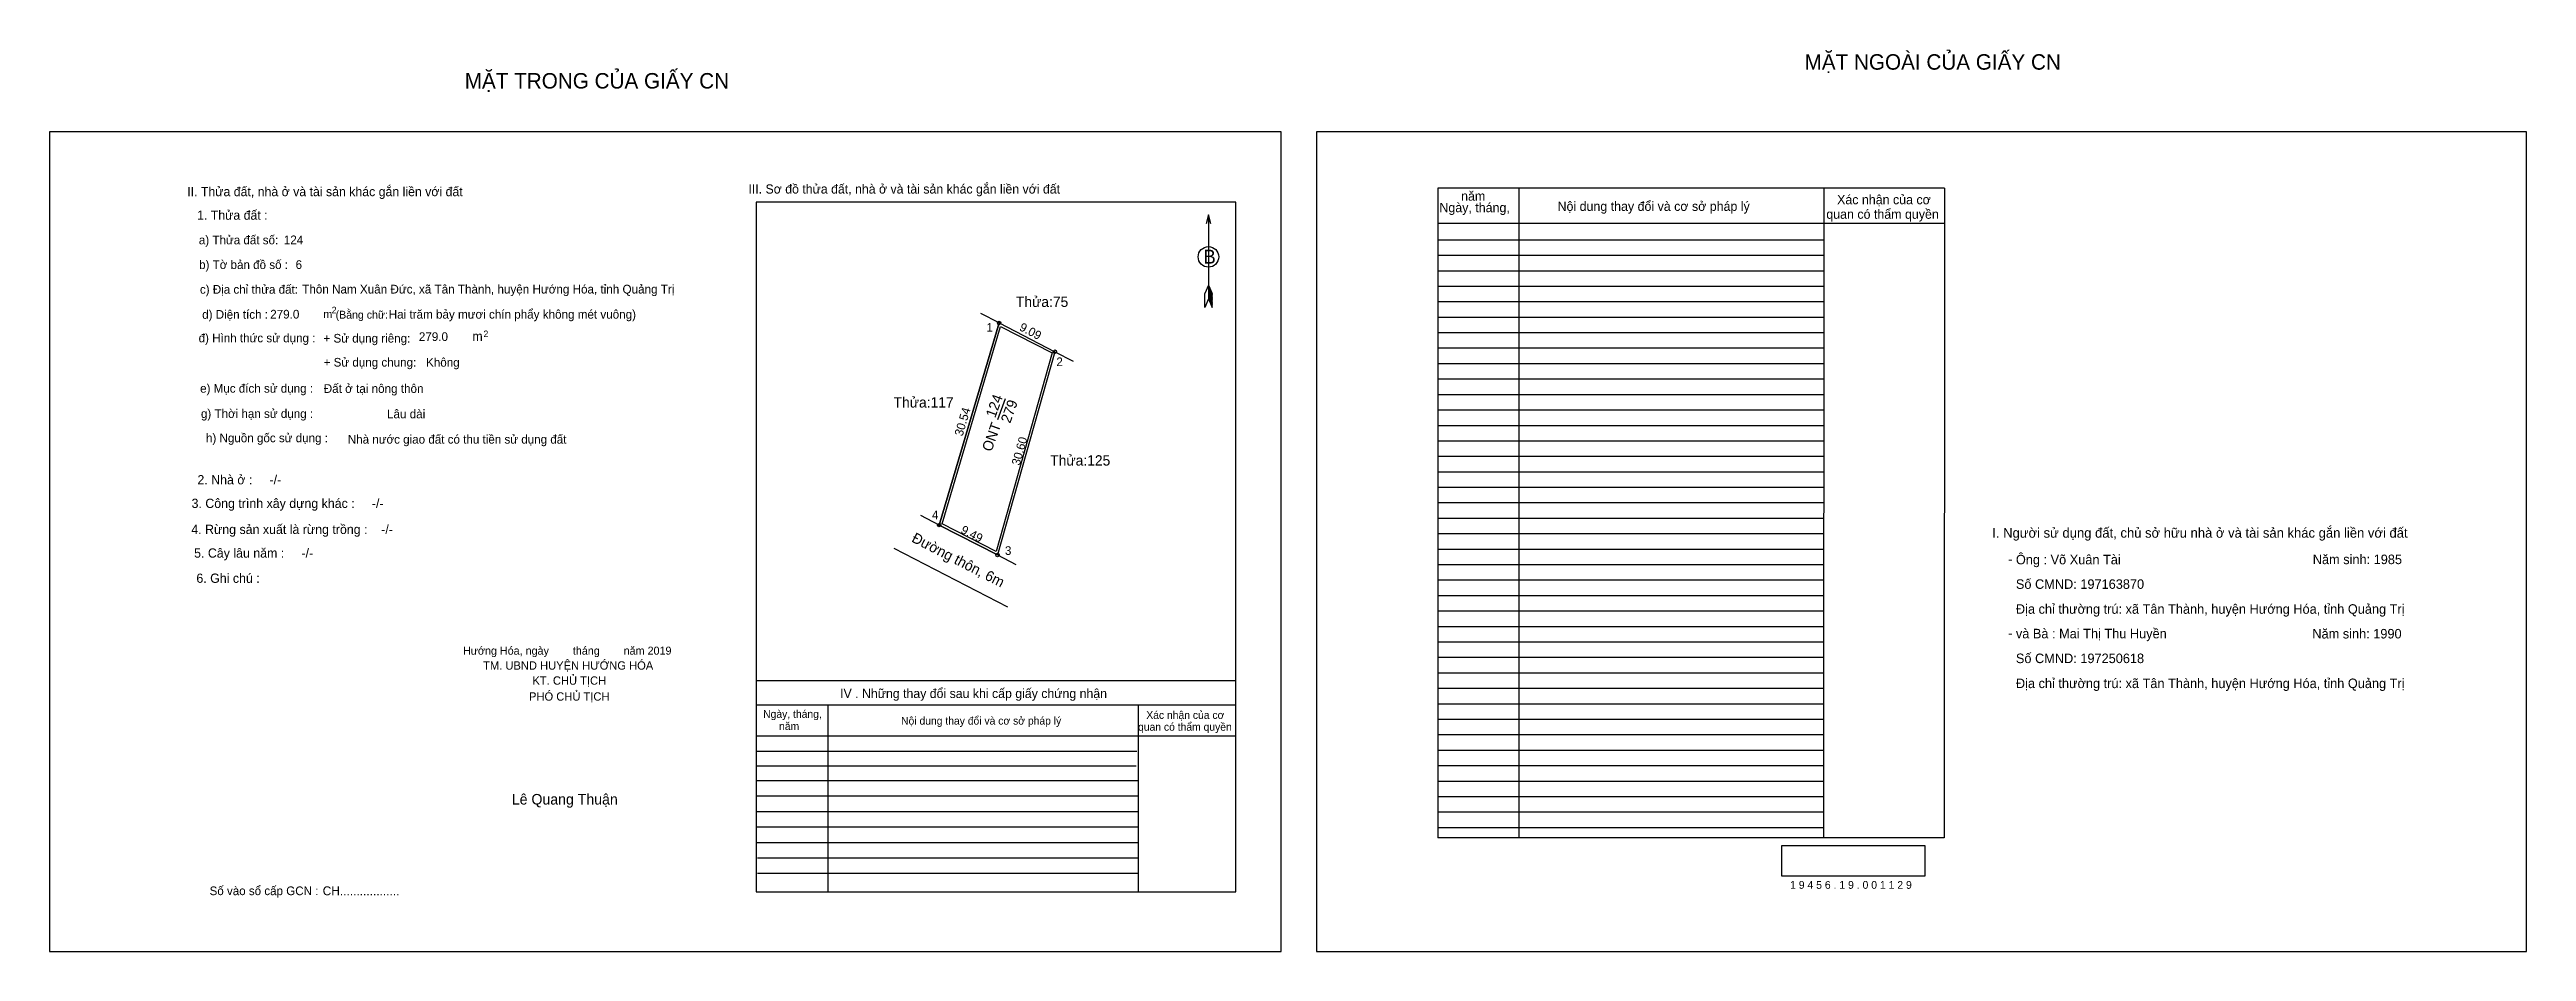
# Model space of a CAD drawing. Extents: x 539183 to 539541, y 1836921 to 1837052.
import ezdxf

# ---------------------------------------------------------------- set-up
doc = ezdxf.new("R2010")
doc.units = 0
for name, color, linetype in [('Default', 7, 'Continuous'), ('Level 1', 7, 'Continuous'), ('Level 10', 7, 'Continuous'), ('Level 11', 7, 'Continuous'), ('Level 13', 7, 'Continuous'), ('Level 27', 7, 'Continuous'), ('Level 35', 7, 'Continuous'), ('Level 36', 7, 'Continuous'), ('Level 40', 7, 'Continuous'), ('Level 49', 7, 'Continuous'), ('Level 5', 7, 'Continuous'), ('Level 52', 7, 'Continuous'), ('Level 55', 7, 'Continuous'), ('Level 6', 7, 'Continuous'), ('Level 7', 7, 'Continuous'), ('Level 8', 7, 'Continuous'), ('Level 9', 7, 'Continuous')]:
    doc.layers.add(name, color=color, linetype=linetype)

msp = doc.modelspace()

# ---------------------------------------------------------------- linework, layer by layer
at = {"layer": 'Level 1'}
for p, q in [((539182.7, 1837040.17), (539182.7, 1837040.17)), ((539366.2, 1837040.17), (539366.2, 1837040.17)), ((539350.56, 1837028.16), (539350.56, 1837015.96)), ((539350.56, 1837017.98), (539350.05, 1837016.73)), ((539350.56, 1837017.98), (539351.08, 1837016.73)), ((539350.56, 1837017.8), (539351.08, 1837016.55)), ((539350.56, 1837017.63), (539351.08, 1837016.38)), ((539350.56, 1837017.45), (539351.09, 1837016.19)), ((539350.56, 1837017.27), (539351.09, 1837016.01)), ((539350.56, 1837017.09), (539351.09, 1837015.83)), ((539350.56, 1837016.92), (539351.09, 1837015.65)), ((539350.03, 1837014.71), (539350.05, 1837016.73)), ((539350.56, 1837015.96), (539350.03, 1837014.71)), ((539350.56, 1837016.74), (539351.09, 1837015.47)), ((539350.56, 1837016.57), (539351.09, 1837015.29)), ((539350.56, 1837016.4), (539351.09, 1837015.1)), ((539350.56, 1837016.22), (539351.1, 1837014.93)), ((539350.56, 1837015.96), (539351.1, 1837014.71)), ((539351.1, 1837014.71), (539351.08, 1837016.73)), ((539361.09, 1836921.42), (539361.09, 1836921.42)), ((539541.47, 1836921.42), (539541.47, 1836921.42))]:
    msp.add_line(p, q, dxfattribs=at)
msp.add_lwpolyline([(539350.91, 1837026.86), (539350.56, 1837028.16), (539350.21, 1837026.86)], dxfattribs=at)
msp.add_circle((539350.56, 1837022.06), 1.49, dxfattribs=at)
at = {"layer": 'Level 10'}
for p, q in [((539320.24, 1837012.48), (539311.57, 1836983.2)), ((539320.24, 1837012.48), (539328.32, 1837008.32)), ((539311.57, 1836983.2), (539320.01, 1836978.87))]:
    msp.add_line(p, q, dxfattribs=at)
for points in [[(539311.57, 1836983.2), (539320.24, 1837012.48), (539328.32, 1837008.32), (539320.01, 1836978.87)], [(539311.99, 1836983.38), (539320.46, 1837011.98), (539327.91, 1837008.14), (539319.79, 1836979.38)]]:
    msp.add_lwpolyline(points, close=True, dxfattribs=at)
at = {"layer": 'Level 11'}
for centre in [(539320.24, 1837012.48), (539328.32, 1837008.32), (539311.57, 1836983.2), (539311.57, 1836983.2), (539320.01, 1836978.87)]:
    msp.add_circle(centre, 0.25, dxfattribs=at)
at = {"layer": 'Level 27'}
for p, q in [((539320.24, 1837012.48), (539317.57, 1837013.85)), ((539328.32, 1837008.32), (539330.99, 1837006.95)), ((539311.57, 1836983.2), (539308.9, 1836984.57)), ((539320.01, 1836978.87), (539322.68, 1836977.5))]:
    msp.add_line(p, q, dxfattribs=at)
at = {"layer": 'Level 35'}
msp.add_line((539305, 1836979.83), (539321.46, 1836971.37), dxfattribs=at)
at = {"layer": 'Level 40'}
msp.add_lwpolyline([(539182.7, 1836921.42), (539361.09, 1836921.42), (539361.09, 1837040.17), (539182.7, 1837040.17)], close=True, dxfattribs=at)
at = {"layer": 'Level 52'}
for p, q in [((539457.18, 1837032.01), (539383.81, 1837032.01)), ((539383.81, 1837032.01), (539383.81, 1836937.88)), ((539395.51, 1837032.01), (539395.51, 1836937.88)), ((539439.69, 1837032.01), (539439.65, 1836937.88)), ((539457.18, 1837032.01), (539457.14, 1836937.88)), ((539457.17, 1837026.89), (539383.81, 1837026.89)), ((539439.68, 1837024.49), (539383.81, 1837024.49)), ((539439.68, 1837022.25), (539383.81, 1837022.25)), ((539439.68, 1837020.01), (539383.81, 1837020.01)), ((539439.68, 1837017.77), (539383.81, 1837017.77)), ((539439.68, 1837015.53), (539383.81, 1837015.53)), ((539439.68, 1837013.29), (539383.81, 1837013.29)), ((539439.68, 1837011.05), (539383.81, 1837011.05)), ((539439.68, 1837008.81), (539383.81, 1837008.81)), ((539439.68, 1837006.56), (539383.81, 1837006.56)), ((539439.68, 1837004.32), (539383.81, 1837004.32)), ((539439.67, 1837002.08), (539383.81, 1837002.08)), ((539439.67, 1836999.84), (539383.81, 1836999.84)), ((539439.67, 1836997.6), (539383.81, 1836997.6)), ((539439.67, 1836995.36), (539383.81, 1836995.36)), ((539439.67, 1836993.12), (539383.81, 1836993.12)), ((539439.67, 1836990.88), (539383.81, 1836990.88)), ((539439.67, 1836988.64), (539383.81, 1836988.64)), ((539439.67, 1836986.4), (539383.81, 1836986.4)), ((539439.67, 1836984.16), (539383.81, 1836984.16)), ((539439.67, 1836981.92), (539383.81, 1836981.92)), ((539439.67, 1836979.68), (539383.81, 1836979.68)), ((539439.67, 1836977.44), (539383.81, 1836977.44)), ((539439.67, 1836975.2), (539383.81, 1836975.2)), ((539439.66, 1836972.95), (539383.81, 1836972.95)), ((539439.66, 1836970.71), (539383.81, 1836970.71)), ((539439.66, 1836968.47), (539383.81, 1836968.47)), ((539439.66, 1836966.23), (539383.81, 1836966.23)), ((539439.66, 1836963.99), (539383.81, 1836963.99)), ((539439.66, 1836961.75), (539383.81, 1836961.75)), ((539439.66, 1836959.51), (539383.81, 1836959.51)), ((539439.66, 1836957.27), (539383.81, 1836957.27)), ((539439.66, 1836955.03), (539383.81, 1836955.03)), ((539439.66, 1836952.79), (539383.81, 1836952.79)), ((539439.66, 1836950.55), (539383.81, 1836950.55)), ((539439.66, 1836948.31), (539383.81, 1836948.31)), ((539439.65, 1836946.07), (539383.81, 1836946.07)), ((539439.65, 1836943.83), (539383.81, 1836943.83)), ((539439.65, 1836941.59), (539383.81, 1836941.59)), ((539439.65, 1836939.34), (539383.81, 1836939.34)), ((539457.14, 1836937.88), (539383.81, 1836937.88))]:
    msp.add_line(p, q, dxfattribs=at)
msp.add_lwpolyline([(539366.2, 1836921.42), (539541.47, 1836921.42), (539541.47, 1837040.17), (539366.2, 1837040.17)], close=True, dxfattribs=at)
at = {"layer": 'Level 6'}
msp.add_lwpolyline([(539433.63, 1836936.78), (539454.33, 1836936.78), (539454.33, 1836932.34), (539433.63, 1836932.34)], close=True, dxfattribs=at)
at = {"layer": 'Level 7'}
for p, q in [((539340.2, 1836950.4), (539285.05, 1836950.4)), ((539340.1, 1836948.27), (539285.05, 1836948.27)), ((539340.39, 1836946.15), (539285.05, 1836946.15)), ((539340.39, 1836943.91), (539285.05, 1836943.91)), ((539340.39, 1836941.67), (539285.05, 1836941.67)), ((539340.39, 1836939.43), (539285.05, 1836939.43)), ((539340.39, 1836937.18), (539285.05, 1836937.18)), ((539340.39, 1836934.94), (539285.23, 1836934.94)), ((539340.39, 1836932.7), (539285.23, 1836932.7))]:
    msp.add_line(p, q, dxfattribs=at)
at = {"layer": 'Level 8'}
for p, q in [((539354.51, 1837030), (539285.05, 1837030)), ((539285.05, 1837030), (539285.05, 1836930.07)), ((539354.51, 1836930.07), (539354.51, 1837030)), ((539354.51, 1836960.63), (539285.05, 1836960.63)), ((539354.51, 1836957.11), (539285.05, 1836957.11)), ((539295.42, 1836957.11), (539295.42, 1836930.07)), ((539340.39, 1836957.11), (539340.39, 1836930.07)), ((539354.51, 1836952.63), (539285.05, 1836952.63)), ((539285.05, 1836930.07), (539354.51, 1836930.07))]:
    msp.add_line(p, q, dxfattribs=at)
at = {"layer": 'Level 9'}
msp.add_line((539320.05, 1836998.5), (539321.16, 1837001.56), dxfattribs=at)

# ---------------------------------------------------------------- texts
at = {"layer": 'Default'}
for s, p in [('e) Mục đích sử dụng :', (539204.51, 1837002.38)), ('g) Thời hạn sử dụng :', (539204.63, 1836998.72)), ('h) Nguồn gốc sử dụng :', (539205.36, 1836995.2)), ('Nhà nước giao đất có thu tiền sử dụng đất', (539225.9, 1836995))]:
    msp.add_text(s, height=1.257, dxfattribs=at).set_placement(p)
at = {"layer": 'Level 1'}
msp.add_text('B', height=2.02, dxfattribs=at).set_placement((539349.82, 1837021.08))
at = {"layer": 'Level 13'}
for s, p in [('124', (539319.67, 1836998.64)), ('279', (539321.84, 1836997.86)), ('ONT', (539319.12, 1836993.73))]:
    msp.add_text(s, height=1.5, rotation=70.0899, dxfattribs=at).set_placement(p)
at = {"layer": 'Level 36'}
for s, p in [('Thửa:75', (539322.67, 1837014.8)), ('Thửa:117', (539304.95, 1837000.23)), ('Thửa:125', (539327.64, 1836991.82))]:
    msp.add_text(s, height=1.5, dxfattribs=at).set_placement(p)
at = {"layer": 'Level 49'}
for s, rotation, p in [('9.09', 332.7583, (539323.06, 1837011.48)), ('30.54', 73.5056, (539314.94, 1836995.99)), ('30.60', 74.2424, (539323.22, 1836991.74)), ('9.49', 332.8407, (539314.57, 1836982.11))]:
    msp.add_text(s, height=1.25, rotation=rotation, dxfattribs=at).set_placement(p)
at = {"layer": 'Level 5'}
msp.add_text('Đường thôn, 6m', height=1.5, rotation=332.7857, dxfattribs=at).set_placement((539307.45, 1836980.85))
at = {"layer": 'Level 52'}
for s, height, p in [('năm', 1.344, (539387.16, 1837030.2)), ('Ngày, tháng,', 1.3444, (539384.02, 1837028.53)), ('Nội dung thay đổi và cơ sở pháp lý', 1.3444, (539401.13, 1837028.72)), (' quan có thẩm quyền', 1.3444, (539439.56, 1837027.58)), ('Xác nhận của cơ', 1.3444, (539441.62, 1837029.68))]:
    msp.add_text(s, height=height, dxfattribs=at).set_placement(p)
at = {"layer": 'Level 55'}
for s, height, p in [('117', 0.055, (539320.18, 1837012.43)), ('117', 0.055, (539320.18, 1837012.43)), ('1', 0.2, (539320.18, 1837012.48)), ('75', 0.055, (539320.2, 1837012.43)), ('2', 0.2, (539328.25, 1837008.32)), ('125', 0.055, (539328.26, 1837008.27)), ('75', 0.055, (539328.28, 1837008.27)), ('4', 0.2, (539311.5, 1836983.2)), ('117', 0.055, (539311.51, 1836983.15)), ('117', 0.055, (539311.51, 1836983.15)), ('0', 0.055, (539311.55, 1836983.15)), ('0', 0.055, (539311.55, 1836983.15)), ('3', 0.2, (539319.95, 1836978.87)), ('125', 0.055, (539319.95, 1836978.81)), ('0', 0.055, (539319.99, 1836978.81)), ('0', 0.055, (539319.99, 1836978.81))]:
    msp.add_text(s, height=height, dxfattribs=at).set_placement(p)
at = {"layer": 'Level 6'}
for s, height, p in [('124', 1.262, (539216.63, 1837023.89)), ('6', 1.26, (539218.34, 1837020.31)), ('Thôn Nam Xuân Đức, xã Tân Thành, huyện Hướng Hóa, tỉnh Quảng Trị', 1.2637, (539219.3, 1837016.75)), ('279.0', 1.262, (539214.66, 1837013.12)), ('Hai trăm bảy mươi chín phẩy không mét vuông)', 1.2619, (539231.83, 1837013.11)), ('279.0', 1.262, (539236.19, 1837009.87)), ('Đất ở tại nông thôn', 1.2637, (539222.42, 1837002.35)), ('Lâu dài', 1.264, (539231.58, 1836998.67)), ('Ông : Võ Xuân Tài', 1.3802, (539467.52, 1836977.51)), ('Năm sinh: 1985', 1.3802, (539510.52, 1836977.54)), ('Số CMND: 197163870', 1.3802, (539467.52, 1836973.96)), ('Địa chỉ thường trú: xã Tân Thành, huyện Hướng Hóa, tỉnh Quảng Trị', 1.3802, (539467.52, 1836970.35)), ('và Bà : Mai Thị Thu Huyền', 1.3802, (539467.52, 1836966.79)), ('Năm sinh: 1990', 1.3802, (539510.46, 1836966.77)), ('Số CMND: 197250618', 1.3802, (539467.52, 1836963.2)), ('Địa chỉ thường trú: xã Tân Thành, huyện Hướng Hóa, tỉnh Quảng Trị', 1.3802, (539467.52, 1836959.58)), ('1 9 4 5 6 . 1 9 . 0 0 1 1 2 9', 1.1293, (539434.81, 1836930.5))]:
    msp.add_text(s, height=height, dxfattribs=at).set_placement(p)
at = {"layer": 'Level 7'}
for s, height, p in [('MẶT TRONG CỦA GIẤY CN', 2.2406, (539242.84, 1837046.45)), ('MẶT NGOÀI CỦA GIẤY CN', 2.2406, (539436.91, 1837049.18)), ('II. Thửa đất, nhà ở và tài sản khác gắn liền với đất', 1.3331, (539202.64, 1837030.85)), ('III. Sơ đồ thửa đất, nhà ở và tài sản khác gắn liền với đất', 1.3331, (539283.93, 1837031.23)), ('1. Thửa đất :', 1.3331, (539204.07, 1837027.44)), ('a) Thửa đất số:', 1.257, (539204.33, 1837023.88)), ('b) Tờ bản đồ số :', 1.257, (539204.36, 1837020.3)), ('c) Địa chỉ thửa đất:', 1.257, (539204.48, 1837016.72)), ('d) Diện tích :', 1.257, (539204.81, 1837013.09)), ('m', 1.14, (539222.37, 1837013.2)), ('2', 0.952, (539223.56, 1837013.88)), ('(Bằng chữ:', 1.143, (539224.14, 1837013.11)), ('đ) Hình thức sử dụng :', 1.257, (539204.29, 1837009.68)), ('+ Sử dụng riêng:', 1.257, (539222.38, 1837009.64)), ('m', 1.34, (539243.94, 1837009.89)), ('2', 0.952, (539245.55, 1837010.43)), ('+ Sử dụng chung:', 1.257, (539222.4, 1837006.16)), ('Không', 1.257, (539237.24, 1837006.15)), ('2. Nhà ở :     -/-', 1.3407, (539204.12, 1836989.1)), ('3. Công trình xây dựng khác :     -/-', 1.3407, (539203.27, 1836985.68)), ('4. Rừng sản xuất là rừng trồng :    -/-', 1.3407, (539203.23, 1836981.91)), ('I. Người sử dụng đất, chủ sở hữu nhà ở và tài sản khác gắn liền với đất', 1.4115, (539464.1, 1836981.37)), ('5. Cây lâu năm :     -/-', 1.3407, (539203.64, 1836978.48)), ('-', 1.43, (539466.38, 1836977.56)), ('6. Ghi chú :', 1.3407, (539203.97, 1836974.83)), ('-', 1.43, (539466.4, 1836966.84)), ('Hướng Hóa, ngày        tháng        năm 2019', 1.1648, (539242.58, 1836964.42)), ('TM. UBND HUYỆN HƯỚNG HÓA', 1.2069, (539245.5, 1836962.25)), ('KT. CHỦ TỊCH', 1.2069, (539252.65, 1836960.07)), ('IV . Những thay đổi sau khi cấp giấy chứng nhận', 1.3331, (539297.21, 1836958.14)), ('PHÓ CHỦ TỊCH', 1.2069, (539252.15, 1836957.76)), ('Ngày, tháng,', 1.1203, (539286.06, 1836955.27)), ('Xác nhận của cơ', 1.1203, (539341.56, 1836955.12)), ('năm', 1.12, (539288.37, 1836953.5)), ('Nội dung thay đổi và cơ sở pháp lý', 1.1203, (539306.04, 1836954.29)), (' quan có thẩm quyền', 1.1203, (539339.95, 1836953.4)), ('Lê Quang Thuận', 1.5287, (539249.66, 1836942.71)), ('Số vào sổ cấp GCN :', 1.2547, (539205.88, 1836929.58)), ('CH..................', 1.2906, (539222.26, 1836929.56))]:
    msp.add_text(s, height=height, dxfattribs=at).set_placement(p)
at = {"layer": 'Level 9'}
for s, p in [('1', (539318.42, 1837011.23)), ('2', (539328.54, 1837006.23)), ('4', (539310.51, 1836984.05)), ('3', (539321.09, 1836978.88))]:
    msp.add_text(s, height=1.25, dxfattribs=at).set_placement(p)

doc.saveas('drawing.dxf')
